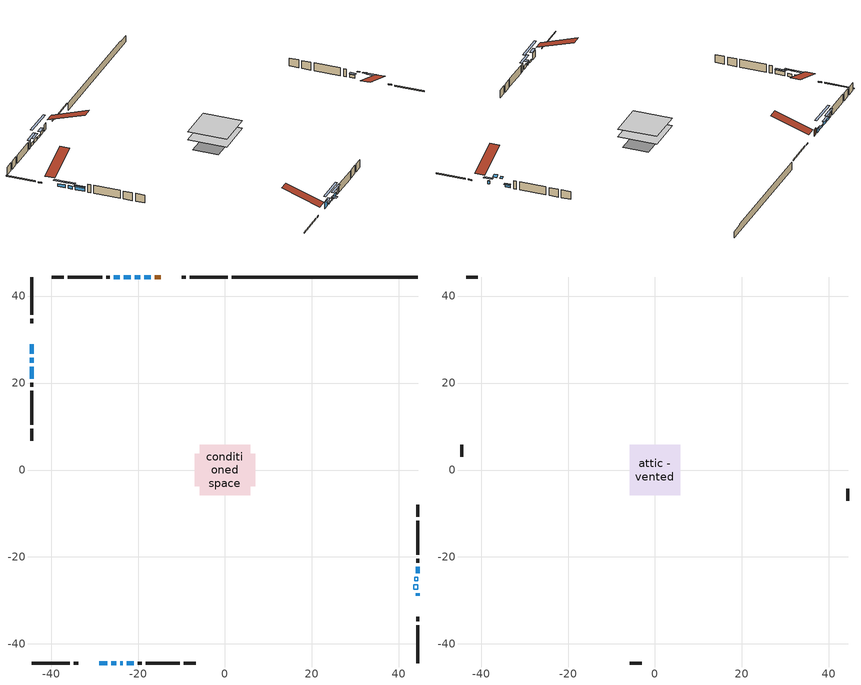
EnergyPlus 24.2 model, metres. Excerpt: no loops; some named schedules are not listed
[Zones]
conditioned space
 floor outside (Floor1 construction): -2.32,-2.32 -2.32,2.32 2.32,2.32 2.32,-2.32 z0.61
 floor adiabatic (AdiabaticFloorConstruction): -5.81,-5.81 -5.81,5.81 5.81,5.81 5.81,-5.81 z0.61
 floor foundation (Slab1 construction): -6.91,-3.79 -6.91,3.79 6.91,3.79 6.91,-3.79 z-1.68
 wall outside (RimJoist1 construction): 0.66,44.38 -8.06,44.38 / -44.38,-44.38 -35.66,-44.38 / -44.38,44.38 -44.38,35.66 / 44.38,-44.38 44.38,-35.66 z0.61:0.91
 wall outside (RimJoist2 construction): -8.99,44.38 -9.96,44.38 / -34.73,-44.38 -33.76,-44.38 / -44.38,34.73 -44.38,33.76 / 44.38,-34.73 44.38,-33.76 z0.61:0.91
 wall outside (AdiabaticWallConstruction 1): -14.79,44.38 -16.17,44.38 z0.61:2.64
 wall outside (AdiabaticWallConstruction): 44.38,-28.94 44.38,-28.35 / -24.06,-44.38 -23.47,-44.38 z0.61:1.55; -17.1,44.38 -18.6,44.38 z0.61:1.58; -28.94,-44.38 -27.11,-44.38 z0.61:2.64; -19.53,44.38 -20.72,44.38 / -26.18,-44.38 -24.98,-44.38 z0.61:1.17; 44.38,-23.76 44.38,-22.21 z0.61:1.63; -44.38,28.94 -44.38,26.7 z0.61:1.47; -44.38,25.78 -44.38,24.68 / -21.65,44.38 -23.3,44.38 / -24.23,44.38 -25.55,44.38 z0.61:1.5; -44.38,23.75 -44.38,20.96 z0.61:1.91; -22.54,-44.38 -20.94,-44.38 z0.61:1.75
 wall outside (Wall1 construction): -26.48,44.38 -27.32,44.38 / -20.01,-44.38 -19.17,-44.38 / -44.38,20.03 -44.38,19.19 / 44.38,-21.28 44.38,-20.44 z0.61:3.05
 wall outside (Wall2 construction): -28.25,44.38 -36.11,44.38 / -18.24,-44.38 -10.38,-44.38 / -44.38,18.26 -44.38,10.4 / 44.38,-19.52 44.38,-11.65 z0.61:3.05
 wall outside (Wall3 construction): -37.04,44.38 -39.79,44.38 / -9.45,-44.38 -6.71,-44.38 / -44.38,9.47 -44.38,6.72 / 44.38,-10.72 44.38,-7.98 z0.61:3.05
 wall foundation (FoundationWall1 construction): 1.59,44.38,-1.68 1.59,44.38,0.61 40.1,44.38,0.61 40.1,44.38,0.3 44.38,44.38,0.3 44.38,44.38,-1.68
 window (WindowConstruction 9): 44.38,-28.94 44.38,-28.35 z0.61:1.55
 window (WindowConstruction 7): -17.1,44.38 -18.6,44.38 z0.61:1.58
 window (WindowConstruction 8): -28.94,-44.38 -27.11,-44.38 z0.61:2.64
 window (WindowConstruction 11): -19.53,44.38 -20.72,44.38 z0.61:1.17
 window (WindowConstruction 12): -26.18,-44.38 -24.98,-44.38 z0.61:1.17
 window (WindowConstruction 10): -24.06,-44.38 -23.47,-44.38 z0.61:1.55
 window (WindowConstruction): 44.38,-23.76 44.38,-22.21 z0.61:1.62
 window (WindowConstruction 1): -44.38,28.94 -44.38,26.7 z0.61:1.47
 window (WindowConstruction 2): -44.38,25.77 -44.38,24.68 z0.61:1.5
 window (WindowConstruction 3): -44.38,23.75 -44.38,20.96 z0.61:1.91
 window (WindowConstruction 4): -21.65,44.38 -23.3,44.38 z0.61:1.5
 window (WindowConstruction 5): -24.23,44.38 -25.55,44.38 z0.61:1.5
 window (WindowConstruction 6): -22.54,-44.38 -20.94,-44.38 z0.61:1.75
 door (Door): -14.79,44.38 -16.17,44.38 z0.61:2.64
 ceiling adiabatic (AdiabaticFloorConstruction): 5.81,-5.81 5.81,5.81 -5.81,5.81 -5.81,-5.81 z0.61
 roof outside (AdiabaticRoofConstruction): 44.38,-26.35,3.05 43.37,-26.35,3.39 43.37,-27.42,3.39 44.38,-27.42,3.05; 44.38,-24.69,3.05 43.68,-24.69,3.28 43.68,-25.43,3.28 44.38,-25.43,3.05
 skylight (SkylightConstruction): 44.38,-26.36,3.05 43.37,-26.36,3.39 43.37,-27.42,3.39 44.38,-27.42,3.05
 skylight (SkylightConstruction 1): 44.38,-24.69,3.05 43.68,-24.69,3.28 43.68,-25.43,3.28 44.38,-25.43,3.05
attic - vented
 floor to conditioned space (Floor2 construction Reversed): -5.77,-5.77 -5.77,5.77 5.77,5.77 5.77,-5.77 z3.05
 wall outside (Wall4 construction): -40.71,44.38 -43.45,44.38 / -5.78,-44.38 -3.04,-44.38 / -44.38,5.8 -44.38,3.06 / 44.38,-7.05 44.38,-4.31 z0.61:3.05
 roof outside (Roof1 construction): -13.86,44.38,3.05 -13.86,33.13,6.8 -10.89,33.13,6.8 -10.89,44.38,3.05; -29.87,-44.38,3.05 -29.87,-33.13,6.8 -32.83,-33.13,6.8 -32.83,-44.38,3.05; -44.38,29.87,3.05 -33.13,29.87,6.8 -33.13,32.83,6.8 -44.38,32.83,3.05; 44.38,-29.87,3.05 33.13,-29.87,6.8 33.13,-32.83,6.8 44.38,-32.83,3.05
shading: 44.38,-27.28 44.38,-30.01 45.14,-30.01 45.14,-27.28 z2.62; -18.9,44.38 -16.8,44.38 -16.8,45.14 -18.9,45.14 z1.87; -26.81,-44.38 -29.24,-44.38 -29.24,-45.14 -26.81,-45.14 z2.94; -24.83,44.38 -15.42,44.38 -15.42,44.99 -24.83,44.99 z5.28; -21.17,-44.38 -29.99,-44.38 -29.99,-44.99 -21.17,-44.99 z4.98; -23.17,-44.38 -24.35,-44.38 -24.35,-45.9 -23.17,-45.9 z1.85; 44.38,-22.06 44.38,-23.91 45.14,-23.91 45.14,-22.06 z1.77; -44.38,25.63 -44.38,30.01 -44.99,30.01 -44.99,25.63 z2.54; -44.38,23.61 -44.38,26.84 -44.99,26.84 -44.99,23.61 z2.57; -44.38,20.81 -44.38,23.9 -45.14,23.9 -45.14,20.81 z2.05; -24.06,44.38 -20.89,44.38 -20.89,44.99 -24.06,44.99 z2.26; -27.23,44.38 -22.55,44.38 -22.55,44.99 -27.23,44.99 z3.18; -19.23,-44.38 -24.25,-44.38 -24.25,-44.99 -19.23,-44.99 z3.46
[Building]
Building 1: Terrain=Suburbs
[Site:Location]
Edmonton Intl AP_AB: Latitude {deg}=53.31; Longitude {deg}=-113.58; Time Zone {hr}=-7; Elevation {m}=723; Keep Site Location Information=Yes
[Site:GroundTemperature:Shallow]
-1.56185, -3.61833, -3.78302, -2.80711, 1.11059, 5.01004, 8.39065, 10.5322, 10.7141, 8.97234, 5.67794, 1.89811
[Site:WaterMainsTemperature]
Calculation Method=Schedule; Temperature Schedule=mains temperature schedule
[Material] Roughness=Rough; Thermal Absorptance=0.9
Name | Thickness {m} | Conductivity {W/m-K} | Density {kg/m3} | Specific Heat {J/kg-K} | Solar Absorptance | Visible Absorptance
asphalt or fiberglass shingles | 0.00635 | 0.162714 | 1121.4 | 1465.45 | 0.4 | 0.4
asphalt or fiberglass shingles 1 | 0.00635 | 0.162714 | 1121.4 | 1465.45 | 0.7 | 0.7
ceiling loosefill ins | 0.169333 | 0.0480833 | 16.02 | 1046.75 | 0.7 | 0.7
ceiling stud and cavity | 0.1397 | 0.128585 | 65.682 | 1177.47 | 0.7 | 0.7
concrete 4.0 in. | 0.1016 | 1.803125 | 2242.8 | 837.4 | 0.7 | 0.7
concrete 8.0 in. | 0.2032 | 1.803125 | 2242.8 | 837.4 | 0.7 | 0.7
door material | 0.04445 | 0.0451087 | 512.64 | 1214.23 | 0.7 | 0.7
exterior vertical ins | 0.0149602 | 0.029427 | 32.04 | 1214.23 | 0.7 | 0.7
floor covering | 0.0127 | 0.0433444 | 54.468 | 1339.84 | 0.6 | 0.6
floor rigid ins | 0.051816 | 0.029427 | 32.04 | 1214.23 | 0.7 | 0.7
floor rigid ins 1; roof rigid ins; wall rigid ins | 0.512978 | 0.029427 | 32.04 | 1214.23 | 0.7 | 0.7
floor stud and cavity | 0.1397 | 0.114617 | 92.3553 | 1139.71 | 0.7 | 0.7
floor stud and cavity 1 | 0.1397 | 1.75129 | 37.0049 | 1207.88 | 0.7 | 0.7
furniture material conditioned space 1 | 0.1524 | 0.115458 | 640.8 | 1214.23 | 0.6 | 0.6
gypsum board | 0.0127 | 0.160291 | 801 | 837.4 | 0.6 | 0.6
gypsum board 1 | 0.0127 | 0.160291 | 801 | 837.4 | 0.7 | 0.7
osb sheathing 0.5 in. | 0.0127 | 0.115458 | 512.64 | 1214.23 | 0.7 | 0.7
osb sheathing 0.75 in. | 0.01905 | 0.115458 | 512.64 | 1214.23 | 0.7 | 0.7
osb sheathing 2.0 in. | 0.0508 | 0.115458 | 512.64 | 1214.23 | 0.7 | 0.7
rim joist stud and cavity | 0.0508 | 0.0495211 | 125.044 | 1163.47 | 0.6 | 0.6
rim joist stud and cavity 1 | 0.0508 | 0.271007 | 50.32683 | 1063.81 | 0.6 | 0.6
roof stud and cavity | 0.18415 | 1.78685 | 37.0049 | 1207.88 | 0.6 | 0.6
wall stud and cavity | 0.1397 | 0.130492 | 139.0536 | 1170.24 | 0.7 | 0.7
wall stud and cavity 1 | 0.1397 | 0.115318 | 139.0536 | 1170.24 | 0.7 | 0.7
wall stud and cavity 2 | 0.1397 | 0.0924691 | 139.0536 | 1170.24 | 0.7 | 0.7
wall stud and cavity 3 | 0.0889 | 6.1454 | 50.32683 | 1063.81 | 0.6 | 0.6
wall stud and cavity 4 | 0.0889 | 0.380278 | 52.3479 | 1209.89 | 0.7 | 0.7
wall stud and cavity 5 | 0.0889 | 0.391764 | 83.0341 | 1211.67 | 0.7 | 0.7
wood siding | 0.0254 | 0.102417 | 544.68 | 1172.36 | 0.4 | 0.4
wood siding 1 | 0.00254 | 0.102417 | 544.68 | 1172.36 | 0.4 | 0.4
wood siding 2; wood siding 3; wood siding 4 | 0.0254 | 0.102417 | 544.68 | 1172.36 | 0.7 | 0.7
[WindowMaterial:SimpleGlazingSystem]
Name | U-Factor {W/m2-K} | Solar Heat Gain Coefficient
SkylightMaterial | 2.62375 | 0.5809
SkylightMaterial 1 | 2.63779 | 0.4894
WindowMaterial | 1.33319 | 0.37
WindowMaterial 1 | 1.21566 | 0.4
WindowMaterial 10 | 2.99685 | 0.51
WindowMaterial 2 | 1.266194 | 0.39
WindowMaterial 3 | 1.15377 | 0.42
WindowMaterial 4 | 1.35307 | 0.36
WindowMaterial 5 | 1.37919 | 0.35
WindowMaterial 6 | 1.30821 | 0.37
WindowMaterial 7 | 1.34682 | 0.36
WindowMaterial 8 | 2.61074 | 0.42
WindowMaterial 9 | 1.72838 | 0.4
[Construction]
AdiabaticFloorConstruction: floor stud and cavity 1, floor rigid ins 1, osb sheathing 0.75 in., floor covering
AdiabaticRoofConstruction: asphalt or fiberglass shingles 1, roof rigid ins, osb sheathing 0.75 in., roof stud and cavity
AdiabaticWallConstruction: wood siding 3, wall rigid ins, wall stud and cavity 4, gypsum board
AdiabaticWallConstruction 1: wood siding 4, wall rigid ins, wall stud and cavity 4, gypsum board
Door: door material
Floor1 construction: floor stud and cavity, floor rigid ins, osb sheathing 0.75 in., floor covering
Floor2 construction Reversed: gypsum board, ceiling stud and cavity, ceiling loosefill ins
FoundationWall1 construction: concrete 8.0 in., gypsum board 1
furniture construction conditioned space 1: furniture material conditioned space 1
PartitionWallConstruction: gypsum board, wall stud and cavity 5, gypsum board
RimJoist1 construction: wood siding 2, osb sheathing 2.0 in., rim joist stud and cavity
RimJoist2 construction: wood siding 2, rim joist stud and cavity 1
Roof1 construction: asphalt or fiberglass shingles
SkylightConstruction: SkylightMaterial
SkylightConstruction 1: SkylightMaterial 1
Slab1 construction: concrete 4.0 in.
Wall1 construction: wood siding, osb sheathing 0.5 in., wall stud and cavity, gypsum board
Wall2 construction: wood siding, osb sheathing 0.5 in., wall stud and cavity 1, gypsum board
Wall3 construction: wood siding, osb sheathing 0.5 in., wall stud and cavity 2, gypsum board
Wall4 construction: wood siding 1, wall stud and cavity 3
WindowConstruction: WindowMaterial
WindowConstruction 1: WindowMaterial 1
WindowConstruction 10; WindowConstruction 9: WindowMaterial 9
WindowConstruction 11; WindowConstruction 12: WindowMaterial 10
WindowConstruction 2: WindowMaterial 2
WindowConstruction 3: WindowMaterial 3
WindowConstruction 4: WindowMaterial 4
WindowConstruction 5: WindowMaterial 5
WindowConstruction 6: WindowMaterial 6
WindowConstruction 7: WindowMaterial 7
WindowConstruction 8: WindowMaterial 8
[Zone] Multiplier=1; Part of Total Floor Area=Yes
Name | Volume {m3}
attic - vented | 82.6703
conditioned space | 596.6
[Space]
Name | Zone | Volume {m3}
attic - vented 1 | attic - vented | 82.6703
conditioned space 1 | conditioned space | 596.6
[ZoneInfiltration:EffectiveLeakageArea]
infil attic - vented 1: Zone or Space=attic - vented 1; Schedule=Always On Discrete; Effective Air Leakage Area {cm2}=4637.2; Stack Coefficient=0.000430327; Wind Coefficient=1.40159e-05
[ZoneMixing]
whole house fan mix: Zone or Space=attic - vented; Schedule=Always On Continuous; Design Flow Rate Calculation Method=Flow/Zone; Design Flow Rate {m3/s}=0; Source Zone or Space=conditioned space
[SurfaceProperty:ExposedFoundationPerimeter]
Slab1: Exposed Perimeter Calculation Method=TotalExposedPerimeter; Total Exposed Perimeter {m}=42.794
[InternalMass] Zone or ZoneList=conditioned space; Space or SpaceList=conditioned space 1
Name | Construction | Surface Area {m2}
furniture mass conditioned space 1 | furniture construction conditioned space 1 | 104.492
partition wall mass | PartitionWallConstruction | 261.23
[Lights]
interior lighting: Zone or ZoneList or Space or SpaceList=conditioned space 1; Schedule=interior lighting schedule; Design Level Calculation Method=LightingLevel; Lighting Level {W}=343.2; Return Air Fraction=0; Fraction Radiant=0.6; Fraction Visible=0.2; Fraction Replaceable=1
[People]
occupants: Zone or ZoneList or Space or SpaceList=conditioned space 1; Number of People Schedule=occupants schedule; Number of People Calculation Method=People; Number of People=3; Fraction Radiant=0.314171; Sensible Heat Fraction=0.56303; Activity Level Schedule=occupants activity schedule; Carbon Dioxide Generation Rate {m3/s-W}=0; Enable ASHRAE 55 Comfort Warnings=No; Mean Radiant Temperature Calculation Type=EnclosureAveraged
[ElectricEquipment] Zone or ZoneList or Space or SpaceList=conditioned space 1; Design Level Calculation Method=EquipmentLevel
Name | Schedule | Design Level {W} | Fraction Latent | Fraction Radiant | Fraction Lost
clothes dryer | clothes dryer schedule | 140.772 | 0.015 | 0.081 | 0.85
clothes washer | clothes washer schedule | 32.1985 | 0.03 | 0.162 | 0.7
cooking range | cooking range schedule | 215.147 | 0.08 | 0.432 | 0.2
dishwasher | dishwasher schedule | 66.8632 | 0.3 | 0.18 | 0.4
fridge | fridge schedule | 72.9452 | 0 | 0.6 | 0
mech vent bath fan 0 | mech vent bath fan 0 schedule | 25.1 | 0 | 0 | 1
mech vent bath fan 1 | mech vent bath fan 1 schedule | 25.1 | 0 | 0 | 1
mech vent bath fan 2 | mech vent bath fan 2 schedule | 25.1 | 0 | 0 | 1
mech vent house fan | mech vent house fan schedule | 0 | 0 | 0 | 1
mech vent house fan cfis | mech vent house fan cfis schedule | 0 | 0 | 0 | 0
mech vent range fan 0 | mech vent range fan 0 schedule | 57 | 0 | 0 | 1
misc plug loads | misc plug loads schedule | 494.7 | 0.045 | 0.513 | 0.1
whole house fan | Always On Discrete | 0 | 0 | 0 | 1
[OtherEquipment] Zone or ZoneList or Space or SpaceList=conditioned space 1; Design Level Calculation Method=EquipmentLevel
Name | Fuel Type | Schedule | Design Level {W} | Fraction Latent | Fraction Radiant | Fraction Lost
clothes dryer 1 | Electricity | clothes dryer schedule | 0 | 0.015 | 0.081 | 0.85
cooking range 1 | Electricity | cooking range schedule | 0 | 0.08 | 0.432 | 0.2
general water use latent | None | general water use schedule | 62.594 | 1 | 0 | 0
general water use sensible | None | general water use schedule | -61.6891 | 0 | 0.6 | 0
mech vent house fan latent load | None | Always On Discrete | 0 | 1 | 0 | 0
mech vent house fan sensible load | None | Always On Discrete | 0 | 0 | 0 | 0
water heater energy adjustment1 | NaturalGas | Always On Discrete | 0.01 | 0 | 0 | 1
[ZoneInfiltration:DesignFlowRate] Zone or ZoneList or Space or SpaceList=conditioned space 1; Schedule=Always On Discrete; Design Flow Rate Calculation Method=Flow/Zone; Design Flow Rate {m3/s}=0
infil flow; natural vent flow; whole house fan flow
[Foundation:Kiva]
Foundation Kiva 1: Initial Indoor Air Temperature {C}=18; Wall Height Above Grade {m}=0.609996; Wall Depth Below Slab {m}=0.2032; Custom Block Material Name 1=exterior vertical ins; Custom Block Depth 1 {m}=2.28999; Custom Block X Position 1 {m}=0.2159; Custom Block Z Position 1 {m}=0
[Foundation:Kiva:Settings]
Soil Conductivity {W/m-K}=0.849921; Soil Density {kg/m3}=1842.3; Soil Specific Heat {J/kg-K}=418.7; Ground Solar Absorptivity=0.9; Ground Thermal Absorptivity=0.9; Ground Surface Roughness {m}=0.03; Far-Field Width {m}=40; Deep-Ground Boundary Condition=ZeroFlux; Deep-Ground Depth {m}=40; Minimum Cell Dimension {m}=0.2; Maximum Cell Growth Coefficient=3; Simulation Timestep=Timestep
[Exterior:Lights]
exterior lighting: Schedule=exterior lighting schedule; Design Level {W}=75.6
[Schedule:Constant]
Name | Hourly Value
Always On Continuous; mech vent house fan schedule; mech vent house fan cfis schedule; Always On Discrete | 1
occupants activity schedule | 117.228
fridge schedule | 0
[Schedule:Week:Daily]
interior lighting schedule Week Rule - Jan1-Jan27: interior lighting schedule day, interior lighting schedule day, interior lighting schedule day, interior lighting schedule day, interior lighting schedule day, interior lighting schedule day, interior lighting schedule day, interior lighting schedule default day, interior lighting schedule default day, interior lighting schedule default day, interior lighting schedule default day, interior lighting schedule default day
interior lighting schedule Week Rule - Jan28-Feb3: interior lighting schedule day, interior lighting schedule day, interior lighting schedule day, interior lighting schedule day, interior lighting schedule day 1, interior lighting schedule day 1, interior lighting schedule day 1, interior lighting schedule default day, interior lighting schedule default day, interior lighting schedule default day, interior lighting schedule default day, interior lighting schedule default day
interior lighting schedule Week Rule - Feb4-Feb24: interior lighting schedule day 1, interior lighting schedule day 1, interior lighting schedule day 1, interior lighting schedule day 1, interior lighting schedule day 1, interior lighting schedule day 1, interior lighting schedule day 1, interior lighting schedule default day, interior lighting schedule default day, interior lighting schedule default day, interior lighting schedule default day, interior lighting schedule default day
interior lighting schedule Week Rule - Feb25-Mar3: interior lighting schedule day 1, interior lighting schedule day 1, interior lighting schedule day 1, interior lighting schedule day 1, interior lighting schedule day 2, interior lighting schedule day 2, interior lighting schedule day 2, interior lighting schedule default day, interior lighting schedule default day, interior lighting schedule default day, interior lighting schedule default day, interior lighting schedule default day
interior lighting schedule Week Rule - Mar4-Mar31: interior lighting schedule day 2, interior lighting schedule day 2, interior lighting schedule day 2, interior lighting schedule day 2, interior lighting schedule day 2, interior lighting schedule day 2, interior lighting schedule day 2, interior lighting schedule default day, interior lighting schedule default day, interior lighting schedule default day, interior lighting schedule default day, interior lighting schedule default day
interior lighting schedule Week Rule - Apr1-Apr28: interior lighting schedule day 3, interior lighting schedule day 3, interior lighting schedule day 3, interior lighting schedule day 3, interior lighting schedule day 3, interior lighting schedule day 3, interior lighting schedule day 3, interior lighting schedule default day, interior lighting schedule default day, interior lighting schedule default day, interior lighting schedule default day, interior lighting schedule default day
interior lighting schedule Week Rule - Apr29-May5: interior lighting schedule day 3, interior lighting schedule day 3, interior lighting schedule day 4, interior lighting schedule day 4, interior lighting schedule day 4, interior lighting schedule day 4, interior lighting schedule day 4, interior lighting schedule default day, interior lighting schedule default day, interior lighting schedule default day, interior lighting schedule default day, interior lighting schedule default day
interior lighting schedule Week Rule - May6-May26: interior lighting schedule day 4, interior lighting schedule day 4, interior lighting schedule day 4, interior lighting schedule day 4, interior lighting schedule day 4, interior lighting schedule day 4, interior lighting schedule day 4, interior lighting schedule default day, interior lighting schedule default day, interior lighting schedule default day, interior lighting schedule default day, interior lighting schedule default day
interior lighting schedule Week Rule - May27-Jun2: interior lighting schedule day 4, interior lighting schedule day 4, interior lighting schedule day 4, interior lighting schedule day 4, interior lighting schedule day 4, interior lighting schedule day 5, interior lighting schedule day 5, interior lighting schedule default day, interior lighting schedule default day, interior lighting schedule default day, interior lighting schedule default day, interior lighting schedule default day
interior lighting schedule Week Rule - Jun3-Jun30: interior lighting schedule day 5, interior lighting schedule day 5, interior lighting schedule day 5, interior lighting schedule day 5, interior lighting schedule day 5, interior lighting schedule day 5, interior lighting schedule day 5, interior lighting schedule default day, interior lighting schedule default day, interior lighting schedule default day, interior lighting schedule default day, interior lighting schedule default day
interior lighting schedule Week Rule - Jul1-Jul28: interior lighting schedule day 6, interior lighting schedule day 6, interior lighting schedule day 6, interior lighting schedule day 6, interior lighting schedule day 6, interior lighting schedule day 6, interior lighting schedule day 6, interior lighting schedule default day, interior lighting schedule default day, interior lighting schedule default day, interior lighting schedule default day, interior lighting schedule default day
interior lighting schedule Week Rule - Jul29-Aug4: interior lighting schedule day 6, interior lighting schedule day 6, interior lighting schedule day 6, interior lighting schedule day 7, interior lighting schedule day 7, interior lighting schedule day 7, interior lighting schedule day 7, interior lighting schedule default day, interior lighting schedule default day, interior lighting schedule default day, interior lighting schedule default day, interior lighting schedule default day
interior lighting schedule Week Rule - Aug5-Aug25: interior lighting schedule day 7, interior lighting schedule day 7, interior lighting schedule day 7, interior lighting schedule day 7, interior lighting schedule day 7, interior lighting schedule day 7, interior lighting schedule day 7, interior lighting schedule default day, interior lighting schedule default day, interior lighting schedule default day, interior lighting schedule default day, interior lighting schedule default day
interior lighting schedule Week Rule - Aug26-Sep1: interior lighting schedule day 7, interior lighting schedule day 7, interior lighting schedule day 7, interior lighting schedule day 7, interior lighting schedule day 7, interior lighting schedule day 7, interior lighting schedule day 8, interior lighting schedule default day, interior lighting schedule default day, interior lighting schedule default day, interior lighting schedule default day, interior lighting schedule default day
interior lighting schedule Week Rule - Sep2-Sep29: interior lighting schedule day 8, interior lighting schedule day 8, interior lighting schedule day 8, interior lighting schedule day 8, interior lighting schedule day 8, interior lighting schedule day 8, interior lighting schedule day 8, interior lighting schedule default day, interior lighting schedule default day, interior lighting schedule default day, interior lighting schedule default day, interior lighting schedule default day
interior lighting schedule Week Rule - Sep30-Oct6: interior lighting schedule day 8, interior lighting schedule day 9, interior lighting schedule day 9, interior lighting schedule day 9, interior lighting schedule day 9, interior lighting schedule day 9, interior lighting schedule day 9, interior lighting schedule default day, interior lighting schedule default day, interior lighting schedule default day, interior lighting schedule default day, interior lighting schedule default day
interior lighting schedule Week Rule - Oct7-Oct27: interior lighting schedule day 9, interior lighting schedule day 9, interior lighting schedule day 9, interior lighting schedule day 9, interior lighting schedule day 9, interior lighting schedule day 9, interior lighting schedule day 9, interior lighting schedule default day, interior lighting schedule default day, interior lighting schedule default day, interior lighting schedule default day, interior lighting schedule default day
interior lighting schedule Week Rule - Oct28-Nov3: interior lighting schedule day 9, interior lighting schedule day 9, interior lighting schedule day 9, interior lighting schedule day 9, interior lighting schedule day 10, interior lighting schedule day 10, interior lighting schedule day 10, interior lighting schedule default day, interior lighting schedule default day, interior lighting schedule default day, interior lighting schedule default day, interior lighting schedule default day
interior lighting schedule Week Rule - Nov4-Nov24: interior lighting schedule day 10, interior lighting schedule day 10, interior lighting schedule day 10, interior lighting schedule day 10, interior lighting schedule day 10, interior lighting schedule day 10, interior lighting schedule day 10, interior lighting schedule default day, interior lighting schedule default day, interior lighting schedule default day, interior lighting schedule default day, interior lighting schedule default day
interior lighting schedule Week Rule - Nov25-Dec1: interior lighting schedule day 10, interior lighting schedule day 10, interior lighting schedule day 10, interior lighting schedule day 10, interior lighting schedule day 10, interior lighting schedule day 10, interior lighting schedule day 11, interior lighting schedule default day, interior lighting schedule default day, interior lighting schedule default day, interior lighting schedule default day, interior lighting schedule default day
interior lighting schedule Week Rule - Dec2-Dec31: interior lighting schedule day 11, interior lighting schedule day 11, interior lighting schedule day 11, interior lighting schedule day 11, interior lighting schedule day 11, interior lighting schedule day 11, interior lighting schedule day 11, interior lighting schedule default day, interior lighting schedule default day, interior lighting schedule default day, interior lighting schedule default day, interior lighting schedule default day
occupants schedule Week Rule - Jan1-Dec31: occupants schedule day, occupants schedule day, occupants schedule day, occupants schedule day, occupants schedule day, occupants schedule day, occupants schedule day, occupants schedule default day, occupants schedule default day, occupants schedule default day, occupants schedule default day, occupants schedule default day
clothes dryer schedule Week Rule - Jan1-Dec31: clothes dryer schedule day, clothes dryer schedule day, clothes dryer schedule day, clothes dryer schedule day, clothes dryer schedule day, clothes dryer schedule day, clothes dryer schedule day, clothes dryer schedule default day, clothes dryer schedule default day, clothes dryer schedule default day, clothes dryer schedule default day, clothes dryer schedule default day
clothes washer schedule Week Rule - Jan1-Dec31: clothes washer schedule day, clothes washer schedule day, clothes washer schedule day, clothes washer schedule day, clothes washer schedule day, clothes washer schedule day, clothes washer schedule day, clothes washer schedule default day, clothes washer schedule default day, clothes washer schedule default day, clothes washer schedule default day, clothes washer schedule default day
cooking range schedule Week Rule - Jan1-Dec31: cooking range schedule day, cooking range schedule day, cooking range schedule day, cooking range schedule day, cooking range schedule day, cooking range schedule day, cooking range schedule day, cooking range schedule default day, cooking range schedule default day, cooking range schedule default day, cooking range schedule default day, cooking range schedule default day
dishwasher schedule Week Rule - Jan1-Dec31: dishwasher schedule day, dishwasher schedule day, dishwasher schedule day, dishwasher schedule day, dishwasher schedule day, dishwasher schedule day, dishwasher schedule day, dishwasher schedule default day, dishwasher schedule default day, dishwasher schedule default day, dishwasher schedule default day, dishwasher schedule default day
mech vent bath fan 0 schedule Week Rule - Jan1-Dec31: mech vent bath fan 0 schedule day, mech vent bath fan 0 schedule day, mech vent bath fan 0 schedule day, mech vent bath fan 0 schedule day, mech vent bath fan 0 schedule day, mech vent bath fan 0 schedule day, mech vent bath fan 0 schedule day, mech vent bath fan 0 schedule default day, mech vent bath fan 0 schedule default day, mech vent bath fan 0 schedule default day, mech vent bath fan 0 schedule default day, mech vent bath fan 0 schedule default day
mech vent bath fan 1 schedule Week Rule - Jan1-Dec31: mech vent bath fan 1 schedule day, mech vent bath fan 1 schedule day, mech vent bath fan 1 schedule day, mech vent bath fan 1 schedule day, mech vent bath fan 1 schedule day, mech vent bath fan 1 schedule day, mech vent bath fan 1 schedule day, mech vent bath fan 1 schedule default day, mech vent bath fan 1 schedule default day, mech vent bath fan 1 schedule default day, mech vent bath fan 1 schedule default day, mech vent bath fan 1 schedule default day
mech vent bath fan 2 schedule Week Rule - Jan1-Dec31: mech vent bath fan 2 schedule day, mech vent bath fan 2 schedule day, mech vent bath fan 2 schedule day, mech vent bath fan 2 schedule day, mech vent bath fan 2 schedule day, mech vent bath fan 2 schedule day, mech vent bath fan 2 schedule day, mech vent bath fan 2 schedule default day, mech vent bath fan 2 schedule default day, mech vent bath fan 2 schedule default day, mech vent bath fan 2 schedule default day, mech vent bath fan 2 schedule default day
mech vent range fan 0 schedule Week Rule - Jan1-Dec31: mech vent range fan 0 schedule day, mech vent range fan 0 schedule day, mech vent range fan 0 schedule day, mech vent range fan 0 schedule day, mech vent range fan 0 schedule day, mech vent range fan 0 schedule day, mech vent range fan 0 schedule day, mech vent range fan 0 schedule default day, mech vent range fan 0 schedule default day, mech vent range fan 0 schedule default day, mech vent range fan 0 schedule default day, mech vent range fan 0 schedule default day
misc plug loads schedule Week Rule - Jan1-Dec31: misc plug loads schedule day, misc plug loads schedule day, misc plug loads schedule day, misc plug loads schedule day, misc plug loads schedule day, misc plug loads schedule day, misc plug loads schedule day, misc plug loads schedule default day, misc plug loads schedule default day, misc plug loads schedule default day, misc plug loads schedule default day, misc plug loads schedule default day
general water use schedule Week Rule - Jan1-Dec31: general water use schedule day, general water use schedule day, general water use schedule day, general water use schedule day, general water use schedule day, general water use schedule day, general water use schedule day, general water use schedule default day, general water use schedule default day, general water use schedule default day, general water use schedule default day, general water use schedule default day
exterior lighting schedule Week Rule - Jan1-Jan27: exterior lighting schedule day, exterior lighting schedule day, exterior lighting schedule day, exterior lighting schedule day, exterior lighting schedule day, exterior lighting schedule day, exterior lighting schedule day, exterior lighting schedule default day, exterior lighting schedule default day, exterior lighting schedule default day, exterior lighting schedule default day, exterior lighting schedule default day
exterior lighting schedule Week Rule - Jan28-Feb3: exterior lighting schedule day, exterior lighting schedule day, exterior lighting schedule day, exterior lighting schedule day, exterior lighting schedule day 1, exterior lighting schedule day 1, exterior lighting schedule day 1, exterior lighting schedule default day, exterior lighting schedule default day, exterior lighting schedule default day, exterior lighting schedule default day, exterior lighting schedule default day
exterior lighting schedule Week Rule - Feb4-Feb24: exterior lighting schedule day 1, exterior lighting schedule day 1, exterior lighting schedule day 1, exterior lighting schedule day 1, exterior lighting schedule day 1, exterior lighting schedule day 1, exterior lighting schedule day 1, exterior lighting schedule default day, exterior lighting schedule default day, exterior lighting schedule default day, exterior lighting schedule default day, exterior lighting schedule default day
exterior lighting schedule Week Rule - Feb25-Mar3: exterior lighting schedule day 1, exterior lighting schedule day 1, exterior lighting schedule day 1, exterior lighting schedule day 1, exterior lighting schedule day 2, exterior lighting schedule day 2, exterior lighting schedule day 2, exterior lighting schedule default day, exterior lighting schedule default day, exterior lighting schedule default day, exterior lighting schedule default day, exterior lighting schedule default day
exterior lighting schedule Week Rule - Mar4-Mar31: exterior lighting schedule day 2, exterior lighting schedule day 2, exterior lighting schedule day 2, exterior lighting schedule day 2, exterior lighting schedule day 2, exterior lighting schedule day 2, exterior lighting schedule day 2, exterior lighting schedule default day, exterior lighting schedule default day, exterior lighting schedule default day, exterior lighting schedule default day, exterior lighting schedule default day
exterior lighting schedule Week Rule - Apr1-Apr28: exterior lighting schedule day 3, exterior lighting schedule day 3, exterior lighting schedule day 3, exterior lighting schedule day 3, exterior lighting schedule day 3, exterior lighting schedule day 3, exterior lighting schedule day 3, exterior lighting schedule default day, exterior lighting schedule default day, exterior lighting schedule default day, exterior lighting schedule default day, exterior lighting schedule default day
exterior lighting schedule Week Rule - Apr29-May5: exterior lighting schedule day 3, exterior lighting schedule day 3, exterior lighting schedule day 4, exterior lighting schedule day 4, exterior lighting schedule day 4, exterior lighting schedule day 4, exterior lighting schedule day 4, exterior lighting schedule default day, exterior lighting schedule default day, exterior lighting schedule default day, exterior lighting schedule default day, exterior lighting schedule default day
[Schedule:Year]
interior lighting schedule: interior lighting schedule Week Rule - Jan1-Jan27, 1, 1, 1, 27, interior lighting schedule Week Rule - Jan28-Feb3, 1, 28, 2, 3, interior lighting schedule Week Rule - Feb4-Feb24, 2, 4, 2, 24, interior lighting schedule Week Rule - Feb25-Mar3, 2, 25, 3, 3, interior lighting schedule Week Rule - Mar4-Mar31, 3, 4, 3, 31, interior lighting schedule Week Rule - Apr1-Apr28, 4, 1, 4, 28, interior lighting schedule Week Rule - Apr29-May5, 4, 29, 5, 5, interior lighting schedule Week Rule - May6-May26, 5, 6, 5, 26, interior lighting schedule Week Rule - May27-Jun2, 5, 27, 6, 2, interior lighting schedule Week Rule - Jun3-Jun30, 6, 3, 6, 30, interior lighting schedule Week Rule - Jul1-Jul28, 7, 1, 7, 28, interior lighting schedule Week Rule - Jul29-Aug4, 7, 29, 8, 4, interior lighting schedule Week Rule - Aug5-Aug25, 8, 5, 8, 25, interior lighting schedule Week Rule - Aug26-Sep1, 8, 26, 9, 1, interior lighting schedule Week Rule - Sep2-Sep29, 9, 2, 9, 29, interior lighting schedule Week Rule - Sep30-Oct6, 9, 30, 10, 6, interior lighting schedule Week Rule - Oct7-Oct27, 10, 7, 10, 27, interior lighting schedule Week Rule - Oct28-Nov3, 10, 28, 11, 3, interior lighting schedule Week Rule - Nov4-Nov24, 11, 4, 11, 24, interior lighting schedule Week Rule - Nov25-Dec1, 11, 25, 12, 1, interior lighting schedule Week Rule - Dec2-Dec31, 12, 2, 12, 31
occupants schedule: occupants schedule Week Rule - Jan1-Dec31, 1, 1, 12, 31
clothes dryer schedule: clothes dryer schedule Week Rule - Jan1-Dec31, 1, 1, 12, 31
clothes washer schedule: clothes washer schedule Week Rule - Jan1-Dec31, 1, 1, 12, 31
cooking range schedule: cooking range schedule Week Rule - Jan1-Dec31, 1, 1, 12, 31
dishwasher schedule: dishwasher schedule Week Rule - Jan1-Dec31, 1, 1, 12, 31
mech vent bath fan 0 schedule: mech vent bath fan 0 schedule Week Rule - Jan1-Dec31, 1, 1, 12, 31
mech vent bath fan 1 schedule: mech vent bath fan 1 schedule Week Rule - Jan1-Dec31, 1, 1, 12, 31
mech vent bath fan 2 schedule: mech vent bath fan 2 schedule Week Rule - Jan1-Dec31, 1, 1, 12, 31
mech vent range fan 0 schedule: mech vent range fan 0 schedule Week Rule - Jan1-Dec31, 1, 1, 12, 31
misc plug loads schedule: misc plug loads schedule Week Rule - Jan1-Dec31, 1, 1, 12, 31
general water use schedule: general water use schedule Week Rule - Jan1-Dec31, 1, 1, 12, 31
exterior lighting schedule: exterior lighting schedule Week Rule - Jan1-Jan27, 1, 1, 1, 27, exterior lighting schedule Week Rule - Jan28-Feb3, 1, 28, 2, 3, exterior lighting schedule Week Rule - Feb4-Feb24, 2, 4, 2, 24, exterior lighting schedule Week Rule - Feb25-Mar3, 2, 25, 3, 3, exterior lighting schedule Week Rule - Mar4-Mar31, 3, 4, 3, 31, exterior lighting schedule Week Rule - Apr1-Apr28, 4, 1, 4, 28, exterior lighting schedule Week Rule - Apr29-May5, 4, 29, 5, 5, exterior lighting schedule Week Rule - May6-May26, 5, 6, 5, 26, exterior lighting schedule Week Rule - May27-Jun2, 5, 27, 6, 2, exterior lighting schedule Week Rule - Jun3-Jun30, 6, 3, 6, 30, exterior lighting schedule Week Rule - Jul1-Jul28, 7, 1, 7, 28, exterior lighting schedule Week Rule - Jul29-Aug4, 7, 29, 8, 4, exterior lighting schedule Week Rule - Aug5-Aug25, 8, 5, 8, 25, exterior lighting schedule Week Rule - Aug26-Sep1, 8, 26, 9, 1, exterior lighting schedule Week Rule - Sep2-Sep29, 9, 2, 9, 29, exterior lighting schedule Week Rule - Sep30-Oct6, 9, 30, 10, 6, exterior lighting schedule Week Rule - Oct7-Oct27, 10, 7, 10, 27, exterior lighting schedule Week Rule - Oct28-Nov3, 10, 28, 11, 3, exterior lighting schedule Week Rule - Nov4-Nov24, 11, 4, 11, 24, exterior lighting schedule Week Rule - Nov25-Dec1, 11, 25, 12, 1, exterior lighting schedule Week Rule - Dec2-Dec31, 12, 2, 12, 31
[Schedule:Compact]
mains temperature schedule: Through: 01/01, For: AllDays, Until: 24:00, 3.97167, Through: 01/02, For: AllDays, Until: 24:00, 3.90778, Through: 01/03, For: AllDays, Until: 24:00, 3.84556, Through: 01/04, For: AllDays, Until: 24:00, 3.78389, Through: 01/05, For: AllDays, Until: 24:00, 3.72278, Through: 01/06, For: AllDays, Until: 24:00, 3.66278, Through: 01/07, For: AllDays, Until: 24:00, 3.60389, Through: 01/08, For: AllDays, Until: 24:00, 3.54556, Through: 01/09, For: AllDays, Until: 24:00, 3.48833, Through: 01/10, For: AllDays, Until: 24:00, 3.43167, Through: 01/11, For: AllDays, Until: 24:00, 3.37611, Through: 01/12, For: AllDays, Until: 24:00, 3.32167, Through: 01/13, For: AllDays, Until: 24:00, 3.26833, Through: 01/14, For: AllDays, Until: 24:00, 3.21556, Through: 01/15, For: AllDays, Until: 24:00, 3.16444, Through: 01/16, For: AllDays, Until: 24:00, 3.11389, Through: 01/17, For: AllDays, Until: 24:00, 3.06444, Through: 01/18, For: AllDays, Until: 24:00, 3.01611, Through: 01/19, For: AllDays, Until: 24:00, 2.96889, Through: 01/20, For: AllDays, Until: 24:00, 2.92278, Through: 01/21, For: AllDays, Until: 24:00, 2.87722, Through: 01/22, For: AllDays, Until: 24:00, 2.83333, Through: 01/23, For: AllDays, Until: 24:00, 2.79056, Through: 01/24, For: AllDays, Until: 24:00, 2.74889, Through: 01/25, For: AllDays, Until: 24:00, 2.70833, Through: 01/26, For: AllDays, Until: 24:00, 2.66889, Through: 01/27, For: AllDays, Until: 24:00, 2.63056, Through: 01/28, For: AllDays, Until: 24:00, 2.59333, Through: 01/29, For: AllDays, Until: 24:00, 2.55778, Through: 01/30, For: AllDays, Until: 24:00, 2.52278, Through: 01/31, For: AllDays, Until: 24:00, 2.48944, Through: 02/01, For: AllDays, Until: 24:00, 2.45722, Through: 02/02, For: AllDays, Until: 24:00, 2.42611, Through: 02/03, For: AllDays, Until: 24:00, 2.39667, Through: 02/04, For: AllDays, Until: 24:00, 2.36833, Through: 02/05, For: AllDays, Until: 24:00, 2.34111, Through: 02/06, For: AllDays, Until: 24:00, 2.315, Through: 02/07, For: AllDays, Until: 24:00, 2.29056, Through: 02/08, For: AllDays, Until: 24:00, 2.26722, Through: 02/09, For: AllDays, Until: 24:00, 2.245, Through: 02/10, For: AllDays, Until: 24:00, 2.22444, Through: 02/11, For: AllDays, Until: 24:00, 2.20444, Through: 02/12, For: AllDays, Until: 24:00, 2.18667, Through: 02/13, For: AllDays, Until: 24:00, 2.17, Through: 02/14, For: AllDays, Until: 24:00, 2.15444, Through: 02/15, For: AllDays, Until: 24:00, 2.14, Through: 02/16, For: AllDays, Until: 24:00, 2.12722, Through: 02/17, For: AllDays, Until: 24:00, 2.11556, Through: 02/18, For: AllDays, Until: 24:00, 2.10556, Through: 02/19, For: AllDays, Until: 24:00, 2.09667, Through: 02/20, For: AllDays, Until: 24:00, 2.08889, Through: 02/21, For: AllDays, Until: 24:00, 2.08278, Through: 02/22, For: AllDays, Until: 24:00, 2.07833, Through: 02/23, For: AllDays, Until: 24:00, 2.07444, Through: 02/24, For: AllDays, Until: 24:00, 2.07278, Through: 02/25, For: AllDays, Until: 24:00, 2.07167, Through: 02/26, For: AllDays, Until: 24:00, 2.07222, Through: 02/27, For: AllDays, Until: 24:00, 2.07444, Through: 02/28, For: AllDays, Until: 24:00, 2.07778, Through: 03/01, For: AllDays, Until: 24:00, 2.08222, Through: 03/02, For: AllDays, Until: 24:00, 2.08833, Through: 03/03, For: AllDays, Until: 24:00, 2.09556, Through: 03/04, For: AllDays, Until: 24:00, 2.10444, Through: 03/05, For: AllDays, Until: 24:00, 2.11444, Through: 03/06, For: AllDays, Until: 24:00, 2.12556, Through: 03/07, For: AllDays, Until: 24:00, 2.13833, Through: 03/08, For: AllDays, Until: 24:00, 2.15278, Through: 03/09, For: AllDays, Until: 24:00, 2.16778, Through: 03/10, For: AllDays, Until: 24:00, 2.18444, Through: 03/11, For: AllDays, Until: 24:00, 2.20278, Through: 03/12, For: AllDays, Until: 24:00, 2.22167, Through: 03/13, For: AllDays, Until: 24:00, 2.24278, Through: 03/14, For: AllDays, Until: 24:00, 2.26444, Through: 03/15, For: AllDays, Until: 24:00, 2.28778, Through: 03/16, For: AllDays, Until: 24:00, 2.31222, Through: 03/17, For: AllDays, Until: 24:00, 2.33778, Through: 03/18, For: AllDays, Until: 24:00, 2.365, Through: 03/19, For: AllDays, Until: 24:00, 2.39333, Through: 03/20, For: AllDays, Until: 24:00, 2.42278, Through: 03/21, For: AllDays, Until: 24:00, 2.45389, Through: 03/22, For: AllDays, Until: 24:00, 2.48611, Through: 03/23, For: AllDays, Until: 24:00, 2.51889, Through: 03/24, For: AllDays, Until: 24:00, 2.55389, Through: 03/25, For: AllDays, Until: 24:00, 2.58944, Through: 03/26, For: AllDays, Until: 24:00, 2.62611, Through: 03/27, For: AllDays, Until: 24:00, 2.66444, Through: 03/28, For: AllDays, Until: 24:00, 2.70389, Through: 03/29, For: AllDays, Until: 24:00, 2.74389, Through: 03/30, For: AllDays, Until: 24:00, 2.78556, Through: 03/31, For: AllDays, Until: 24:00, 2.82833, Through: 04/01, For: AllDays, Until: 24:00, 2.87222, Through: 04/02, For: AllDays, Until: 24:00, 2.91722, Through: 04/03, For: AllDays, Until: 24:00, 2.96333, Through: 04/04, For: AllDays, Until: 24:00, 3.01056, Through: 04/05, For: AllDays, Until: 24:00, 3.05889, Through: 04/06, For: AllDays, Until: 24:00, 3.10833, Through: 04/07, For: AllDays, Until: 24:00, 3.15833, Through: 04/08, For: AllDays, Until: 24:00, 3.21, Through: 04/09, For: AllDays, Until: 24:00, 3.26222, Through: 04/10, For: AllDays, Until: 24:00, 3.31556, Through: 04/11, For: AllDays, Until: 24:00, 3.37, Through: 04/12, For: AllDays, Until: 24:00, 3.42556, Through: 04/13, For: AllDays, Until: 24:00, 3.48167, Through: 04/14, For: AllDays, Until: 24:00, 3.53889, Through: 04/15, For: AllDays, Until: 24:00, 3.59722, Through: 04/16, For: AllDays, Until: 24:00, 3.65611, Through: 04/17, For: AllDays, Until: 24:00, 3.71611, Through: 04/18, For: AllDays, Until: 24:00, 3.77667, Through: 04/19, For: AllDays, Until: 24:00, 3.83833, Through: 04/20, For: AllDays, Until: 24:00, 3.90111, Through: 04/21, For: AllDays, Until: 24:00, 3.96444, Through: 04/22, For: AllDays, Until: 24:00, 4.02833, Through: 04/23, For: AllDays, Until: 24:00, 4.09333, Through: 04/24, For: AllDays, Until: 24:00, 4.15889, Through: 04/25, For: AllDays, Until: 24:00, 4.225, Through: 04/26, For: AllDays, Until: 24:00, 4.29222, Through: 04/27, For: AllDays, Until: 24:00, 4.36, Through: 04/28, For: AllDays, Until: 24:00, 4.42833, Through: 04/29, For: AllDays, Until: 24:00, 4.49722, Through: 04/30, For: AllDays, Until: 24:00, 4.56667, Through: 05/01, For: AllDays, Until: 24:00, 4.63722, Through: 05/02, For: AllDays, Until: 24:00, 4.70833, Through: 05/03, For: AllDays, Until: 24:00, 4.77944, Through: 05/04, For: AllDays, Until: 24:00, 4.85167, Through: 05/05, For: AllDays, Until: 24:00, 4.92389, Through: 05/06, For: AllDays, Until: 24:00, 4.99722, Through: 05/07, For: AllDays, Until: 24:00, 5.07056, Through: 05/08, For: AllDays, Until: 24:00, 5.145, Through: 05/09, For: AllDays, Until: 24:00, 5.21944, Through: 05/10, For: AllDays, Until: 24:00, 5.29389, Through: 05/11, For: AllDays, Until: 24:00, 5.36944, Through: 05/12, For: AllDays, Until: 24:00, 5.445, Through: 05/13, For: AllDays, Until: 24:00, 5.52111, Through: 05/14, For: AllDays, Until: 24:00, 5.59722, Through: 05/15, For: AllDays, Until: 24:00, 5.67389, Through: 05/16, For: AllDays, Until: 24:00, 5.75056, Through: 05/17, For: AllDays, Until: 24:00, 5.82778, Through: 05/18, For: AllDays, Until: 24:00, 5.90556, Through: 05/19, For: AllDays, Until: 24:00, 5.98278, Through: 05/20, For: AllDays, Until: 24:00, 6.06056, Through: 05/21, For: AllDays, Until: 24:00, 6.13889, Through: 05/22, For: AllDays, Until: 24:00, 6.21667, Through: 05/23, For: AllDays, Until: 24:00, 6.295, Through: 05/24, For: AllDays, Until: 24:00, 6.37333, Through: 05/25, For: AllDays, Until: 24:00, 6.45222, Through: 05/26, For: AllDays, Until: 24:00, 6.53056, Through: 05/27, For: AllDays, Until: 24:00, 6.60889, Through: 05/28, For: AllDays, Until: 24:00, 6.68778, Through: 05/29, For: AllDays, Until: 24:00, 6.76611, Through: 05/30, For: AllDays, Until: 24:00, 6.84444, Through: 05/31, For: AllDays, Until: 24:00, 6.92278, Through: 06/01, For: AllDays, Until: 24:00, 7.00111, Through: 06/02, For: AllDays, Until: 24:00, 7.07944, Through: 06/03, For: AllDays, Until: 24:00, 7.15778, Through: 06/04, For: AllDays, Until: 24:00, 7.23556, Through: 06/05, For: AllDays, Until: 24:00, 7.31333, Through: 06/06, For: AllDays, Until: 24:00, 7.39056, Through: 06/07, For: AllDays, Until: 24:00, 7.46833, Through: 06/08, For: AllDays, Until: 24:00, 7.545, Through: 06/09, For: AllDays, Until: 24:00, 7.62222, Through: 06/10, For: AllDays, Until: 24:00, 7.69833, Through: 06/11, For: AllDays, Until: 24:00, 7.775, Through: 06/12, For: AllDays, Until: 24:00, 7.85056, Through: 06/13, For: AllDays, Until: 24:00, 7.92611, Through: 06/14, For: AllDays, Until: 24:00, 8.00111, Through: 06/15, For: AllDays, Until: 24:00, 8.07611, Through: 06/16, For: AllDays, Until: 24:00, 8.15056, Through: 06/17, For: AllDays, Until: 24:00, 8.22389, Through: 06/18, For: AllDays, Until: 24:00, 8.29778, Through: 06/19, For: AllDays, Until: 24:00, 8.37056, Through: 06/20, For: AllDays, Until: 24:00, 8.44278, Through: 06/21, For: AllDays, Until: 24:00, 8.51444, Through: 06/22, For: AllDays, Until: 24:00, 8.58611, Through: 06/23, For: AllDays, Until: 24:00, 8.65667, Through: 06/24, For: AllDays, Until: 24:00, 8.72667, Through: 06/25, For: AllDays, Until: 24:00, 8.79611, Through: 06/26, For: AllDays, Until: 24:00, 8.865, Through: 06/27, For: AllDays, Until: 24:00, 8.93333, Through: 06/28, For: AllDays, Until: 24:00, 9.00056, Through: 06/29, For: AllDays, Until: 24:00, 9.06778, Through: 06/30, For: AllDays, Until: 24:00, 9.13333, Through: 07/01, For: AllDays, Until: 24:00, 9.19889, Through: 07/02, For: AllDays, Until: 24:00, 9.26333, Through: 07/03, For: AllDays, Until: 24:00, 9.32722, Through: 07/04, For: AllDays, Until: 24:00, 9.39056, Through: 07/05, For: AllDays, Until: 24:00, 9.45278, Through: 07/06, For: AllDays, Until: 24:00, 9.51389, Through: 07/07, For: AllDays, Until: 24:00, 9.57444, Through: 07/08, For: AllDays, Until: 24:00, 9.63389, Through: 07/09, For: AllDays, Until: 24:00, 9.69278, Through: 07/10, For: AllDays, Until: 24:00, 9.75056, Through: 07/11, For: AllDays, Until: 24:00, 9.80778, Through: 07/12, For: AllDays, Until: 24:00, 9.86333, Through: 07/13, For: AllDays, Until: 24:00, 9.91833, Through: 07/14, For: AllDays, Until: 24:00, 9.97278, Through: 07/15, For: AllDays, Until: 24:00, 10.0256, Through: 07/16, For: AllDays, Until: 24:00, 10.0778, Through: 07/17, For: AllDays, Until: 24:00, 10.1289, Through: 07/18, For: AllDays, Until: 24:00, 10.1789, Through: 07/19, For: AllDays, Until: 24:00, 10.2278, Through: 07/20, For: AllDays, Until: 24:00, 10.2756, Through: 07/21, For: AllDays, Until: 24:00, 10.3222, Through: 07/22, For: AllDays, Until: 24:00, 10.3683, Through: 07/23, For: AllDays, Until: 24:00, 10.4128, Through: 07/24, For: AllDays, Until: 24:00, 10.4561, Through: 07/25, For: AllDays, Until: 24:00, 10.4989, Through: 07/26, For: AllDays, Until: 24:00, 10.54, Through: 07/27, For: AllDays, Until: 24:00, 10.58, Through: 07/28, For: AllDays, Until: 24:00, 10.6189, Through: 07/29, For: AllDays, Until: 24:00, 10.6567, Through: 07/30, For: AllDays, Until: 24:00, 10.6928, Through: 07/31, For: AllDays, Until: 24:00, 10.7283, Through: 08/01, For: AllDays, Until: 24:00, 10.7622, Through: 08/02, For: AllDays, Until: 24:00, 10.7956, Through: 08/03, For: AllDays, Until: 24:00, 10.8272, Through: 08/04, For: AllDays, Until: 24:00, 10.8572, Through: 08/05, For: AllDays, Until: 24:00, 10.8867, Through: 08/06, For: AllDays, Until: 24:00, 10.9144, Through: 08/07, For: AllDays, Until: 24:00, 10.9411, Through: 08/08, For: AllDays, Until: 24:00, 10.9667, Through: 08/09, For: AllDays, Until: 24:00, 10.9906, Through: 08/10, For: AllDays, Until: 24:00, 11.0133, Through: 08/11, For: AllDays, Until: 24:00, 11.035, Through: 08/12, For: AllDays, Until: 24:00, 11.055, Through: 08/13, For: AllDays, Until: 24:00, 11.0739, Through: 08/14, For: AllDays, Until: 24:00, 11.0917, Through: 08/15, For: AllDays, Until: 24:00, 11.1078, Through: 08/16, For: AllDays, Until: 24:00, 11.1228, Through: 08/17, For: AllDays, Until: 24:00, 11.1361, Through: 08/18, For: AllDays, Until: 24:00, 11.1483, Through: 08/19, For: AllDays, Until: 24:00, 11.1594, Through: 08/20, For: AllDays, Until: 24:00, 11.1689, Through: 08/21, For: AllDays, Until: 24:00, 11.1772, Through: 08/22, For: AllDays, Until: 24:00, 11.1844, Through: 08/23, For: AllDays, Until: 24:00, 11.19, Through: 08/24, For: AllDays, Until: 24:00, 11.1939, Through: 08/25, For: AllDays, Until: 24:00, 11.1967, Through: 08/26, For: AllDays, Until: 24:00, 11.1983, Through: 08/27, For: AllDays, Until: 24:00, 11.1983, Through: 08/28, For: AllDays, Until: 24:00, 11.1972, Through: 08/29, For: AllDays, Until: 24:00, 11.195, Through: 08/30, For: AllDays, Until: 24:00, 11.1911, Through: 08/31, For: AllDays, Until: 24:00, 11.1856, Through: 09/01, For: AllDays, Until: 24:00, 11.1789, Through: 09/02, For: AllDays, Until: 24:00, 11.1711, Through: 09/03, For: AllDays, Until: 24:00, 11.1617, Through: 09/04, For: AllDays, Until: 24:00, 11.1511, Through: 09/05, For: AllDays, Until: 24:00, 11.1394, Through: 09/06, For: AllDays, Until: 24:00, 11.1261, Through: 09/07, For: AllDays, Until: 24:00, 11.1111, Through: 09/08, For: AllDays, Until: 24:00, 11.0956, Through: 09/09, For: AllDays, Until: 24:00, 11.0778, Through: 09/10, For: AllDays, Until: 24:00, 11.0594, Through: 09/11, For: AllDays, Until: 24:00, 11.0394, Through: 09/12, For: AllDays, Until: 24:00, 11.0183, Through: 09/13, For: AllDays, Until: 24:00, 10.9961, Through: 09/14, For: AllDays, Until: 24:00, 10.9722, Through: 09/15, For: AllDays, Until: 24:00, 10.9472, Through: 09/16, For: AllDays, Until: 24:00, 10.9206, Through: 09/17, For: AllDays, Until: 24:00, 10.8928, Through: 09/18, For: AllDays, Until: 24:00, 10.8639, Through: 09/19, For: AllDays, Until: 24:00, 10.8339, Through: 09/20, For: AllDays, Until: 24:00, 10.8028, Through: 09/21, For: AllDays, Until: 24:00, 10.77, Through: 09/22, For: AllDays, Until: 24:00, 10.7361, Through: 09/23, For: AllDays, Until: 24:00, 10.7011, Through: 09/24, For: AllDays, Until: 24:00, 10.665, Through: 09/25, For: AllDays, Until: 24:00, 10.6272, Through: 09/26, For: AllDays, Until: 24:00, 10.5889, Through: 09/27, For: AllDays, Until: 24:00, 10.5489, Through: 09/28, For: AllDays, Until: 24:00, 10.5078, Through: 09/29, For: AllDays, Until: 24:00, 10.4661, Through: 09/30, For: AllDays, Until: 24:00, 10.4228, Through: 10/01, For: AllDays, Until: 24:00, 10.3783, Through: 10/02, For: AllDays, Until: 24:00, 10.3328, Through: 10/03, For: AllDays, Until: 24:00, 10.2861, Through: 10/04, For: AllDays, Until: 24:00, 10.2383, Through: 10/05, For: AllDays, Until: 24:00, 10.19, Through: 10/06, For: AllDays, Until: 24:00, 10.14, Through: 10/07, For: AllDays, Until: 24:00, 10.0894, Through: 10/08, For: AllDays, Until: 24:00, 10.0372, Through: 10/09, For: AllDays, Until: 24:00, 9.98444, Through: 10/10, For: AllDays, Until: 24:00, 9.93056, Through: 10/11, For: AllDays, Until: 24:00, 9.87611, Through: 10/12, For: AllDays, Until: 24:00, 9.82, Through: 10/13, For: AllDays, Until: 24:00, 9.76333, Through: 10/14, For: AllDays, Until: 24:00, 9.70611, Through: 10/15, For: AllDays, Until: 24:00, 9.64722, Through: 10/16, For: AllDays, Until: 24:00, 9.58778, Through: 10/17, For: AllDays, Until: 24:00, 9.52778, Through: 10/18, For: AllDays, Until: 24:00, 9.46667, Through: 10/19, For: AllDays, Until: 24:00, 9.40444, Through: 10/20, For: AllDays, Until: 24:00, 9.34167, Through: 10/21, For: AllDays, Until: 24:00, 9.27778, Through: 10/22, For: AllDays, Until: 24:00, 9.21333, Through: 10/23, For: AllDays, Until: 24:00, 9.14833, Through: 10/24, For: AllDays, Until: 24:00, 9.08222, Through: 10/25, For: AllDays, Until: 24:00, 9.01556, Through: 10/26, For: AllDays, Until: 24:00, 8.94833, Through: 10/27, For: AllDays, Until: 24:00, 8.88056, Through: 10/28, For: AllDays, Until: 24:00, 8.81167, Through: 10/29, For: AllDays, Until: 24:00, 8.74222, Through: 10/30, For: AllDays, Until: 24:00, 8.67222, Through: 10/31, For: AllDays, Until: 24:00, 8.60167, Through: 11/01, For: AllDays, Until: 24:00, 8.53056, Through: 11/02, For: AllDays, Until: 24:00, 8.45889, Through: 11/03, For: AllDays, Until: 24:00, 8.38667, Through: 11/04, For: AllDays, Until: 24:00, 8.31389, Through: 11/05, For: AllDays, Until: 24:00, 8.24056, Through: 11/06, For: AllDays, Until: 24:00, 8.16667, Through: 11/07, For: AllDays, Until: 24:00, 8.09278, Through: 11/08, For: AllDays, Until: 24:00, 8.01833, Through: 11/09, For: AllDays, Until: 24:00, 7.94278, Through: 11/10, For: AllDays, Until: 24:00, 7.86778, Through: 11/11, For: AllDays, Until: 24:00, 7.79167, Through: 11/12, For: AllDays, Until: 24:00, 7.71556, Through: 11/13, For: AllDays, Until: 24:00, 7.63944, Through: 11/14, For: AllDays, Until: 24:00, 7.56222, Through: 11/15, For: AllDays, Until: 24:00, 7.48556, Through: 11/16, For: AllDays, Until: 24:00, 7.40833, Through: 11/17, For: AllDays, Until: 24:00, 7.33056, Through: 11/18, For: AllDays, Until: 24:00, 7.25278, Through: 11/19, For: AllDays, Until: 24:00, 7.175, Through: 11/20, For: AllDays, Until: 24:00, 7.09722, Through: 11/21, For: AllDays, Until: 24:00, 7.01889, Through: 11/22, For: AllDays, Until: 24:00, 6.94056, Through: 11/23, For: AllDays, Until: 24:00, 6.86222, Through: 11/24, For: AllDays, Until: 24:00, 6.78389, Through: 11/25, For: AllDays, Until: 24:00, 6.705, Through: 11/26, For: AllDays, Until: 24:00, 6.62667, Through: 11/27, For: AllDays, Until: 24:00, 6.54833, Through: 11/28, For: AllDays, Until: 24:00, 6.46944, Through: 11/29, For: AllDays, Until: 24:00, 6.39111, Through: 11/30, For: AllDays, Until: 24:00, 6.31278, Through: 12/01, For: AllDays, Until: 24:00, 6.23444, Through: 12/02, For: AllDays, Until: 24:00, 6.15611, Through: 12/03, For: AllDays, Until: 24:00, 6.07833, Through: 12/04, For: AllDays, Until: 24:00, 6.00056, Through: 12/05, For: AllDays, Until: 24:00, 5.92278, Through: 12/06, For: AllDays, Until: 24:00, 5.84556, Through: 12/07, For: AllDays, Until: 24:00, 5.76833, Through: 12/08, For: AllDays, Until: 24:00, 5.69111, Through: 12/09, For: AllDays, Until: 24:00, 5.61444, Through: 12/10, For: AllDays, Until: 24:00, 5.53778, Through: 12/11, For: AllDays, Until: 24:00, 5.46222, Through: 12/12, For: AllDays, Until: 24:00, 5.38611, Through: 12/13, For: AllDays, Until: 24:00, 5.31111, Through: 12/14, For: AllDays, Until: 24:00, 5.23611, Through: 12/15, For: AllDays, Until: 24:00, 5.16167, Through: 12/16, For: AllDays, Until: 24:00, 5.08722, Through: 12/17, For: AllDays, Until: 24:00, 5.01389, Through: 12/18, For: AllDays, Until: 24:00, 4.94056, Through: 12/19, For: AllDays, Until: 24:00, 4.86778, Through: 12/20, For: AllDays, Until: 24:00, 4.79556, Through: 12/21, For: AllDays, Until: 24:00, 4.72389, Through: 12/22, For: AllDays, Until: 24:00, 4.65333, Through: 12/23, For: AllDays, Until: 24:00, 4.58278, Through: 12/24, For: AllDays, Until: 24:00, 4.51278, Through: 12/25, For: AllDays, Until: 24:00, 4.44389, Through: 12/26, For: AllDays, Until: 24:00, 4.375, Through: 12/27, For: AllDays, Until: 24:00, 4.30722, Through: 12/28, For: AllDays, Until: 24:00, 4.24, Through: 12/29, For: AllDays, Until: 24:00, 4.17333, Through: 12/30, For: AllDays, Until: 24:00, 4.10778, Through: 12/31, For: AllDays, Until: 24:00, 4.04278
